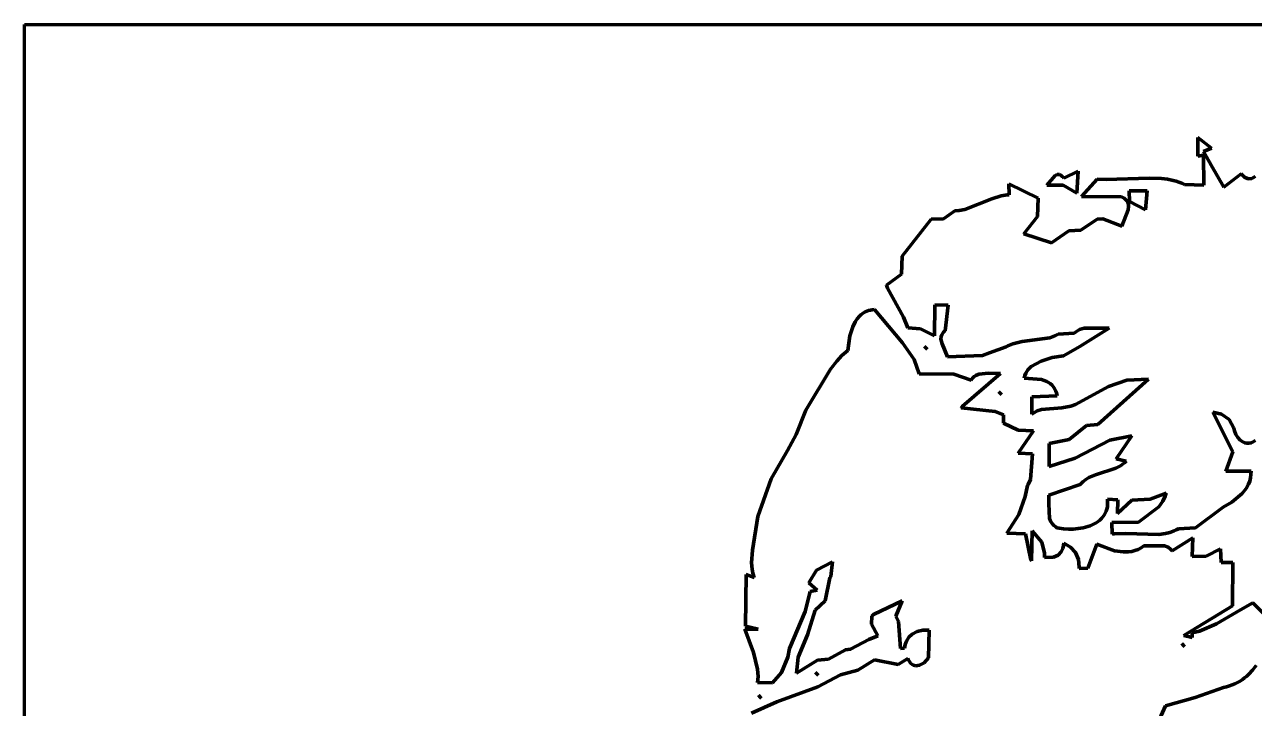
# Model space of a CAD drawing. Header units: millimetres. Extents: x 0 to 6.58, y 0 to 6.88.
# Drawn here: x 0 to 2.984, y 5.215 to 6.875 of the extents above; entities that cross this region are included whole.
import ezdxf

# ---------------------------------------------------------------- set-up
doc = ezdxf.new("R2010")
doc.units = ezdxf.units.MM
doc.layers.add('color#020202ff', color=7, linetype='CONTINUOUS', lineweight=100)
doc.layers.add('color#ffffffff', color=7, linetype='CONTINUOUS', lineweight=100)

msp = doc.modelspace()

# ---------------------------------------------------------------- linework, layer by layer
at = {"layer": 'color#020202ff'}
for p, q in [((2.8471, 6.5558), (2.847, 6.6012)), ((2.847, 6.6012), (2.8801, 6.5751)), ((2.8801, 6.5751), (2.8605, 6.5669)), ((2.8605, 6.5669), (2.8794, 6.5342)), ((2.8605, 6.5585), (2.8471, 6.5558)), ((2.8613, 6.4856), (2.8605, 6.5585)), ((2.4803, 6.4854), (2.501, 6.5087)), ((2.501, 6.5087), (2.5053, 6.5109)), ((2.5053, 6.5109), (2.5083, 6.5114)), ((2.5083, 6.5114), (2.5114, 6.511)), ((2.5114, 6.511), (2.5146, 6.5094)), ((2.5146, 6.5094), (2.5163, 6.5082)), ((2.5163, 6.5082), (2.518, 6.5067)), ((2.518, 6.5067), (2.5198, 6.5048)), ((2.5216, 6.5026), (2.5562, 6.519)), ((2.5562, 6.519), (2.5534, 6.4655)), ((2.8794, 6.5342), (2.9102, 6.4808)), ((2.9102, 6.4808), (2.9518, 6.5132)), ((2.9518, 6.5132), (2.9605, 6.5045)), ((2.9777, 6.5011), (2.9862, 6.5064)), ((2.3889, 6.462), (2.3883, 6.4882)), ((2.3883, 6.4882), (2.4592, 6.4538)), ((2.5199, 6.485), (2.4803, 6.4854)), ((2.5198, 6.5048), (2.5216, 6.5026)), ((2.5534, 6.4655), (2.5199, 6.485)), ((2.5648, 6.4581), (2.6023, 6.5001)), ((2.6023, 6.5001), (2.6242, 6.4988)), ((2.6242, 6.4988), (2.729, 6.5025)), ((2.729, 6.5025), (2.7584, 6.5013)), ((2.7584, 6.5013), (2.7729, 6.4995)), ((2.7729, 6.4995), (2.7871, 6.4967)), ((2.7871, 6.4967), (2.7941, 6.4948)), ((2.7941, 6.4948), (2.801, 6.4927)), ((2.801, 6.4927), (2.8078, 6.4902)), ((2.8078, 6.4902), (2.8145, 6.4873)), ((2.8145, 6.4873), (2.8613, 6.4856)), ((2.9605, 6.5045), (2.9691, 6.5004)), ((2.9691, 6.5004), (2.9777, 6.5011)), ((2.2816, 6.4262), (2.3473, 6.4525)), ((2.3473, 6.4525), (2.3698, 6.4595)), ((2.3698, 6.4595), (2.384, 6.4617)), ((2.384, 6.4617), (2.3889, 6.462)), ((2.4592, 6.4538), (2.4578, 6.4094)), ((2.6616, 6.4572), (2.5648, 6.4581)), ((2.6649, 6.4554), (2.6616, 6.4572)), ((2.6678, 6.4536), (2.6649, 6.4554)), ((2.6703, 6.4517), (2.6678, 6.4536)), ((2.6725, 6.4497), (2.6703, 6.4517)), ((2.6743, 6.4476), (2.6725, 6.4497)), ((2.6758, 6.4454), (2.6743, 6.4476)), ((2.6804, 6.4718), (2.6807, 6.4458)), ((2.7237, 6.4718), (2.6804, 6.4718)), ((2.6807, 6.4458), (2.7197, 6.4252)), ((2.7197, 6.4252), (2.7237, 6.4718)), ((2.2296, 6.4038), (2.2576, 6.4227)), ((2.2576, 6.4227), (2.2674, 6.4235)), ((2.2674, 6.4235), (2.2816, 6.4262)), ((2.6621, 6.3859), (2.6779, 6.4258)), ((2.6769, 6.4431), (2.6758, 6.4454)), ((2.6784, 6.4384), (2.6769, 6.4431)), ((2.6779, 6.4258), (2.6788, 6.4335)), ((2.6788, 6.4335), (2.6784, 6.4384)), ((2.1292, 6.3129), (2.2, 6.4025)), ((2.2, 6.4025), (2.2296, 6.4038)), ((2.4578, 6.4094), (2.4248, 6.3668)), ((2.5628, 6.3759), (2.6028, 6.4031)), ((2.6028, 6.4031), (2.6162, 6.4037)), ((2.6162, 6.4037), (2.6621, 6.3859)), ((2.4248, 6.3668), (2.4915, 6.3451)), ((2.4915, 6.3451), (2.5335, 6.3741)), ((2.5335, 6.3741), (2.5628, 6.3759)), ((2.1275, 6.2694), (2.1292, 6.3129)), ((2.0918, 6.2429), (2.1275, 6.2694)), ((2.0941, 6.2352), (2.0918, 6.2429)), ((2.1327, 6.1653), (2.0941, 6.2352)), ((2.0359, 6.1756), (2.0396, 6.1777)), ((2.0396, 6.1777), (2.0436, 6.1795)), ((2.0436, 6.1795), (2.0479, 6.181)), ((2.0479, 6.181), (2.0523, 6.1821)), ((2.0523, 6.1821), (2.057, 6.1829)), ((2.057, 6.1829), (2.062, 6.1834)), ((2.062, 6.1834), (2.1301, 6.1024)), ((2.2089, 6.1946), (2.2077, 6.1198)), ((2.2413, 6.1941), (2.2089, 6.1946)), ((2.234, 6.1319), (2.2413, 6.1941)), ((2.0096, 6.1417), (2.0155, 6.1538)), ((2.0155, 6.1538), (2.0204, 6.1611)), ((2.0204, 6.1611), (2.0259, 6.1676)), ((2.0259, 6.1676), (2.0291, 6.1705)), ((2.0291, 6.1705), (2.0324, 6.1732)), ((2.0324, 6.1732), (2.0359, 6.1756)), ((2.1435, 6.1393), (2.1327, 6.1653)), ((1.9974, 6.0843), (2.0026, 6.1197)), ((2.0026, 6.1197), (2.0096, 6.1417)), ((2.1737, 6.1367), (2.1435, 6.1393)), ((2.2077, 6.1198), (2.1737, 6.1367)), ((2.2236, 6.1117), (2.2239, 6.1182)), ((2.2239, 6.1182), (2.2253, 6.1223)), ((2.2253, 6.1223), (2.2278, 6.1263)), ((2.2278, 6.1263), (2.2295, 6.1282)), ((2.2295, 6.1282), (2.2316, 6.1301)), ((2.2316, 6.1301), (2.234, 6.1319)), ((2.5002, 6.1193), (2.4876, 6.1149)), ((2.5083, 6.1233), (2.5002, 6.1193)), ((2.5471, 6.1262), (2.5083, 6.1233)), ((2.5521, 6.1303), (2.5471, 6.1262)), ((2.56, 6.1347), (2.5521, 6.1303)), ((2.5712, 6.1383), (2.56, 6.1347)), ((2.5607, 6.0935), (2.6317, 6.1384)), ((2.6317, 6.1384), (2.5712, 6.1383)), ((2.1301, 6.1024), (2.1582, 6.062)), ((2.1833, 6.0937), (2.1902, 6.0873)), ((2.1886, 6.0887), (2.1833, 6.0937)), ((2.1902, 6.0873), (2.1886, 6.0887)), ((2.2265, 6.1006), (2.2236, 6.1117)), ((2.2395, 6.069), (2.2265, 6.1006)), ((2.3814, 6.0931), (2.3413, 6.0783)), ((2.3856, 6.0953), (2.3814, 6.0931)), ((2.3983, 6.1004), (2.3856, 6.0953)), ((2.4204, 6.1055), (2.3983, 6.1004)), ((2.4876, 6.1149), (2.4204, 6.1055)), ((2.5209, 6.0711), (2.5607, 6.0935)), ((1.9558, 6.0391), (1.9706, 6.0585)), ((1.9706, 6.0585), (1.9832, 6.072)), ((1.9832, 6.072), (1.9925, 6.0804)), ((1.9925, 6.0804), (1.9974, 6.0843)), ((2.1582, 6.062), (2.1709, 6.0274)), ((2.3246, 6.0721), (2.2395, 6.069)), ((2.3413, 6.0783), (2.3246, 6.0721)), ((2.4425, 6.0454), (2.4666, 6.0581)), ((2.4666, 6.0581), (2.4933, 6.0671)), ((2.4933, 6.0671), (2.5209, 6.0711)), ((1.8955, 5.9391), (1.9558, 6.0391)), ((2.3152, 6.0267), (2.3389, 6.0287)), ((2.3389, 6.0287), (2.3683, 6.0279)), ((2.427, 6.0234), (2.4294, 6.0294)), ((2.4294, 6.0294), (2.4342, 6.0371)), ((2.4342, 6.0371), (2.4425, 6.0454)), ((2.1709, 6.0274), (2.2552, 6.0268)), ((2.2552, 6.0268), (2.2966, 6.012)), ((2.3683, 6.0279), (2.2749, 5.9483)), ((2.2966, 6.012), (2.3, 6.0169)), ((2.3, 6.0169), (2.3039, 6.0208)), ((2.3039, 6.0208), (2.3082, 6.0237)), ((2.3082, 6.0237), (2.3152, 6.0267)), ((2.4253, 6.0167), (2.427, 6.0234)), ((2.4676, 6.0133), (2.4253, 6.0167)), ((2.4803, 6.0089), (2.4676, 6.0133)), ((2.4886, 6.0039), (2.4803, 6.0089)), ((2.4934, 5.9997), (2.4886, 6.0039)), ((2.4976, 5.9946), (2.4934, 5.9997)), ((2.604, 5.9042), (2.7275, 6.0144)), ((2.6747, 6.0123), (2.6298, 5.9967)), ((2.7275, 6.0144), (2.6747, 6.0123)), ((2.3636, 5.9838), (2.3703, 5.9769)), ((2.3689, 5.9785), (2.3636, 5.9838)), ((2.3703, 5.9769), (2.3689, 5.9785)), ((2.4438, 5.9295), (2.444, 5.9717)), ((2.444, 5.9717), (2.5053, 5.9737)), ((2.501, 5.9886), (2.4976, 5.9946)), ((2.5024, 5.9853), (2.501, 5.9886)), ((2.5036, 5.9817), (2.5024, 5.9853)), ((2.5046, 5.9778), (2.5036, 5.9817)), ((2.5053, 5.9737), (2.5046, 5.9778)), ((2.6298, 5.9967), (2.5497, 5.9531)), ((1.8719, 5.88), (1.8955, 5.9391)), ((2.2749, 5.9483), (2.2722, 5.9448)), ((2.2722, 5.9448), (2.3547, 5.9361)), ((2.4677, 5.9408), (2.4571, 5.9373)), ((2.5167, 5.9451), (2.4677, 5.9408)), ((2.539, 5.9489), (2.5167, 5.9451)), ((2.5497, 5.9531), (2.539, 5.9489)), ((2.3547, 5.9361), (2.375, 5.9276)), ((2.375, 5.9276), (2.375, 5.9076)), ((2.4503, 5.9339), (2.4438, 5.9295)), ((2.4571, 5.9373), (2.4503, 5.9339)), ((2.9046, 5.9299), (2.8833, 5.9346)), ((2.8833, 5.9346), (2.9319, 5.8379)), ((2.923, 5.9164), (2.9046, 5.9299)), ((2.9345, 5.8954), (2.923, 5.9164)), ((1.8512, 5.8413), (1.8719, 5.88)), ((2.375, 5.9076), (2.4109, 5.8903)), ((2.4478, 5.8887), (2.4108, 5.8347)), ((2.4109, 5.8903), (2.4478, 5.8887)), ((2.5344, 5.8683), (2.5765, 5.9024)), ((2.5765, 5.9024), (2.604, 5.9042)), ((2.936, 5.8891), (2.9345, 5.8954)), ((2.9393, 5.8804), (2.936, 5.8891)), ((2.944, 5.8728), (2.9393, 5.8804)), ((2.4858, 5.8584), (2.5344, 5.8683)), ((2.486, 5.8028), (2.4858, 5.8584)), ((2.633, 5.8665), (2.5489, 5.8231)), ((2.6865, 5.877), (2.633, 5.8665)), ((2.6489, 5.8213), (2.6865, 5.877)), ((2.9496, 5.8666), (2.944, 5.8728)), ((2.9562, 5.862), (2.9496, 5.8666)), ((2.9609, 5.8601), (2.9562, 5.862)), ((2.9658, 5.859), (2.9609, 5.8601)), ((2.9709, 5.859), (2.9658, 5.859)), ((2.9761, 5.8601), (2.9709, 5.859)), ((2.9813, 5.8624), (2.9761, 5.8601)), ((2.9839, 5.864), (2.9813, 5.8624)), ((2.9865, 5.866), (2.9839, 5.864)), ((1.8113, 5.7729), (1.8512, 5.8413)), ((2.4108, 5.8347), (2.4453, 5.8335)), ((2.4453, 5.8335), (2.4412, 5.7709)), ((2.5489, 5.8231), (2.486, 5.8028)), ((2.6732, 5.8157), (2.6489, 5.8213)), ((2.9319, 5.8379), (2.9145, 5.7909)), ((2.5986, 5.7826), (2.6481, 5.7984)), ((2.6481, 5.7984), (2.6595, 5.8044)), ((2.6595, 5.8044), (2.6666, 5.8095)), ((2.6666, 5.8095), (2.6699, 5.8125)), ((2.6699, 5.8125), (2.6732, 5.8157)), ((2.9145, 5.7909), (2.9759, 5.7915)), ((2.9759, 5.7915), (2.9758, 5.7829)), ((1.7796, 5.6812), (1.8113, 5.7729)), ((2.4412, 5.7709), (2.4351, 5.7586)), ((2.5615, 5.7587), (2.5648, 5.7623)), ((2.5648, 5.7623), (2.5681, 5.7655)), ((2.5681, 5.7655), (2.5752, 5.7711)), ((2.5752, 5.7711), (2.5827, 5.7756)), ((2.5827, 5.7756), (2.5986, 5.7826)), ((2.9698, 5.7597), (2.964, 5.7495)), ((2.9727, 5.7671), (2.9698, 5.7597)), ((2.9747, 5.7748), (2.9727, 5.7671)), ((2.9758, 5.7829), (2.9747, 5.7748)), ((2.4279, 5.7299), (2.4125, 5.686)), ((2.4334, 5.7562), (2.4279, 5.7299)), ((2.4351, 5.7586), (2.4334, 5.7562)), ((2.4851, 5.7326), (2.5615, 5.7587)), ((2.4854, 5.7119), (2.4851, 5.7326)), ((2.7698, 5.7377), (2.7309, 5.7235)), ((2.7622, 5.7181), (2.7679, 5.7308)), ((2.7679, 5.7308), (2.7698, 5.7377)), ((2.9541, 5.737), (2.929, 5.7162)), ((2.964, 5.7495), (2.9541, 5.737)), ((2.4871, 5.6764), (2.4854, 5.7119)), ((2.6273, 5.7048), (2.6262, 5.6992)), ((2.6527, 5.7219), (2.6273, 5.7236)), ((2.6273, 5.7236), (2.6279, 5.717)), ((2.6279, 5.7107), (2.6273, 5.7048)), ((2.6279, 5.717), (2.6279, 5.7107)), ((2.6522, 5.6885), (2.6527, 5.7219)), ((2.6864, 5.7212), (2.6522, 5.6885)), ((2.7309, 5.7235), (2.6864, 5.7212)), ((2.7025, 5.6676), (2.7523, 5.7043)), ((2.7523, 5.7043), (2.7622, 5.7181)), ((2.9082, 5.7038), (2.8411, 5.6533)), ((2.929, 5.7162), (2.9082, 5.7038)), ((1.7666, 5.5995), (1.7796, 5.6812)), ((2.4125, 5.686), (2.3832, 5.6407)), ((2.4902, 5.6686), (2.4871, 5.6764)), ((2.6092, 5.6726), (2.605, 5.6693)), ((2.6131, 5.6762), (2.6092, 5.6726)), ((2.6166, 5.6802), (2.6131, 5.6762)), ((2.6197, 5.6844), (2.6166, 5.6802)), ((2.6223, 5.689), (2.6197, 5.6844)), ((2.6245, 5.6939), (2.6223, 5.689)), ((2.6262, 5.6992), (2.6245, 5.6939)), ((2.3832, 5.6407), (2.4287, 5.6388)), ((2.4431, 5.5739), (2.4451, 5.6461)), ((2.4451, 5.6461), (2.468, 5.6188)), ((2.4932, 5.6639), (2.4902, 5.6686)), ((2.4972, 5.6596), (2.4932, 5.6639)), ((2.5021, 5.6558), (2.4972, 5.6596)), ((2.5051, 5.654), (2.5021, 5.6558)), ((2.5102, 5.653), (2.5051, 5.654)), ((2.5212, 5.6514), (2.5102, 5.653)), ((2.5327, 5.6507), (2.5212, 5.6514)), ((2.5446, 5.6508), (2.5327, 5.6507)), ((2.5566, 5.6519), (2.5446, 5.6508)), ((2.5684, 5.6539), (2.5566, 5.6519)), ((2.5798, 5.6569), (2.5684, 5.6539)), ((2.5853, 5.6588), (2.5798, 5.6569)), ((2.5906, 5.661), (2.5853, 5.6588)), ((2.5957, 5.6635), (2.5906, 5.661)), ((2.6005, 5.6662), (2.5957, 5.6635)), ((2.605, 5.6693), (2.6005, 5.6662)), ((2.6385, 5.6664), (2.7025, 5.6676)), ((2.6386, 5.6387), (2.6385, 5.6664)), ((2.7791, 5.6424), (2.7684, 5.6398)), ((2.7895, 5.6462), (2.7791, 5.6424)), ((2.7946, 5.6485), (2.7895, 5.6462)), ((2.7996, 5.6511), (2.7946, 5.6485)), ((2.8411, 5.6533), (2.7996, 5.6511)), ((2.4287, 5.6388), (2.4416, 5.5759)), ((2.468, 5.6188), (2.4749, 5.5922)), ((2.5192, 5.6034), (2.521, 5.611)), ((2.521, 5.611), (2.5216, 5.6167)), ((2.5216, 5.6167), (2.5382, 5.607)), ((2.5796, 5.5556), (2.6015, 5.6137)), ((2.6015, 5.6137), (2.6449, 5.5981)), ((2.6441, 5.6392), (2.6386, 5.6387)), ((2.6722, 5.6396), (2.6441, 5.6392)), ((2.752, 5.6374), (2.6722, 5.6396)), ((2.7092, 5.6052), (2.7162, 5.6103)), ((2.7162, 5.6103), (2.7661, 5.61)), ((2.7684, 5.6398), (2.752, 5.6374)), ((2.7845, 5.5981), (2.8348, 5.6293)), ((2.8348, 5.6293), (2.8329, 5.5839)), ((1.7642, 5.569), (1.7666, 5.5995)), ((2.4749, 5.5922), (2.4746, 5.5814)), ((2.4746, 5.5814), (2.4966, 5.5826)), ((2.4966, 5.5826), (2.5081, 5.5877)), ((2.5081, 5.5877), (2.5153, 5.5952)), ((2.5153, 5.5952), (2.5192, 5.6034)), ((2.5382, 5.607), (2.5501, 5.5936)), ((2.5501, 5.5936), (2.5571, 5.5772)), ((2.6449, 5.5981), (2.6659, 5.5951)), ((2.6659, 5.5951), (2.6783, 5.5953)), ((2.6783, 5.5953), (2.6864, 5.5964)), ((2.6864, 5.5964), (2.6943, 5.5983)), ((2.6943, 5.5983), (2.7019, 5.6013)), ((2.7019, 5.6013), (2.7092, 5.6052)), ((2.7661, 5.61), (2.7749, 5.6066)), ((2.7749, 5.6066), (2.7809, 5.6021)), ((2.7809, 5.6021), (2.7845, 5.5981)), ((2.8329, 5.5839), (2.8674, 5.5848)), ((2.8674, 5.5848), (2.9015, 5.6028)), ((2.9015, 5.6028), (2.9032, 5.5695)), ((1.7653, 5.5536), (1.7642, 5.569)), ((1.7671, 5.5434), (1.7653, 5.5536)), ((1.9214, 5.5512), (1.9027, 5.5198)), ((1.96, 5.5711), (1.9214, 5.5512)), ((1.9565, 5.5359), (1.96, 5.5711)), ((2.4416, 5.5759), (2.4431, 5.5739)), ((2.5571, 5.5772), (2.5588, 5.5582)), ((2.5588, 5.5582), (2.5586, 5.5553)), ((2.5586, 5.5553), (2.5796, 5.5556)), ((2.9032, 5.5695), (2.9318, 5.5693)), ((2.9318, 5.5693), (2.9306, 5.464)), ((1.749, 5.4149), (1.7512, 5.5404)), ((1.7512, 5.5404), (1.77, 5.533)), ((1.77, 5.533), (1.7671, 5.5434)), ((1.9429, 5.4767), (1.9537, 5.5323)), ((1.9537, 5.5323), (1.9565, 5.5359)), ((1.9062, 5.499), (1.8941, 5.4509)), ((1.9027, 5.5198), (1.9232, 5.5027)), ((1.9232, 5.5027), (1.9062, 5.499)), ((1.9187, 5.4541), (1.9429, 5.4767)), ((2.1294, 5.4768), (2.0599, 5.4434)), ((2.114, 5.4389), (2.1294, 5.4768)), ((2.9306, 5.464), (2.8126, 5.3923)), ((2.9502, 5.4547), (2.9804, 5.4713)), ((2.9804, 5.4713), (3.0443, 5.4085)), ((1.8941, 5.4509), (1.8559, 5.3607)), ((1.8994, 5.3937), (1.9187, 5.4541)), ((2.0558, 5.4392), (2.0552, 5.4195)), ((2.0599, 5.4434), (2.0558, 5.4392)), ((2.1205, 5.4265), (2.114, 5.4389)), ((2.8919, 5.4209), (2.9502, 5.4547)), ((1.7686, 5.3511), (1.7479, 5.4079)), ((1.7479, 5.4079), (1.7802, 5.4078)), ((1.7802, 5.4078), (1.749, 5.4149)), ((2.0552, 5.4195), (2.0706, 5.3913)), ((2.1252, 5.3609), (2.1205, 5.4265)), ((2.1658, 5.4021), (2.1537, 5.3957)), ((2.1797, 5.4053), (2.1658, 5.4021)), ((2.1948, 5.4052), (2.1797, 5.4053)), ((2.1933, 5.3382), (2.1948, 5.4052)), ((2.8334, 5.3988), (2.8511, 5.4028)), ((2.8511, 5.4028), (2.8919, 5.4209)), ((1.877, 5.3397), (1.8994, 5.3937)), ((2.0484, 5.3828), (2.0038, 5.3595)), ((2.0706, 5.3913), (2.0484, 5.3828)), ((2.1397, 5.3789), (2.1367, 5.3707)), ((2.1458, 5.3883), (2.1397, 5.3789)), ((2.1537, 5.3957), (2.1458, 5.3883)), ((2.808, 5.3726), (2.8133, 5.3673)), ((2.8148, 5.3658), (2.808, 5.3726)), ((2.8126, 5.3923), (2.8332, 5.3878)), ((2.8332, 5.3878), (2.8334, 5.3988)), ((1.7787, 5.3109), (1.7686, 5.3511)), ((1.8559, 5.3607), (1.8524, 5.34)), ((1.9918, 5.3575), (1.9509, 5.3349)), ((2.0038, 5.3595), (1.9918, 5.3575)), ((2.135, 5.3613), (2.1252, 5.3609)), ((2.1367, 5.3707), (2.135, 5.3613)), ((2.8133, 5.3673), (2.8148, 5.3658)), ((1.8524, 5.34), (1.8365, 5.3026)), ((1.8733, 5.301), (1.877, 5.3397)), ((1.9239, 5.3322), (1.8733, 5.301)), ((1.9509, 5.3349), (1.9239, 5.3322)), ((2.0219, 5.3084), (2.0622, 5.3335)), ((2.0622, 5.3335), (2.1201, 5.322)), ((2.1201, 5.322), (2.1432, 5.3368)), ((2.1432, 5.3368), (2.1443, 5.3338)), ((2.1443, 5.3338), (2.1469, 5.3289)), ((2.1469, 5.3289), (2.15, 5.325)), ((2.15, 5.325), (2.1534, 5.3221)), ((2.1534, 5.3221), (2.1571, 5.3203)), ((2.1571, 5.3203), (2.1629, 5.3191)), ((2.1629, 5.3191), (2.1711, 5.3202)), ((2.1711, 5.3202), (2.1828, 5.3264)), ((2.1828, 5.3264), (2.1933, 5.3382)), ((2.9883, 5.3192), (2.9797, 5.3085)), ((1.7785, 5.2784), (1.7797, 5.2925)), ((1.7797, 5.2925), (1.7787, 5.3109)), ((1.8365, 5.3026), (1.815, 5.2771)), ((1.9189, 5.3029), (1.9257, 5.2961)), ((1.9242, 5.2976), (1.9189, 5.3029)), ((1.9257, 5.2961), (1.9242, 5.2976)), ((1.925, 5.2678), (1.9801, 5.2969)), ((1.9801, 5.2969), (2.0219, 5.3084)), ((2.9549, 5.2855), (2.9492, 5.2817)), ((2.9603, 5.2895), (2.9549, 5.2855)), ((2.9654, 5.2939), (2.9603, 5.2895)), ((2.9704, 5.2985), (2.9654, 5.2939)), ((2.9797, 5.3085), (2.9704, 5.2985)), ((1.815, 5.2771), (1.7785, 5.2784)), ((1.8253, 5.2317), (1.925, 5.2678)), ((2.9089, 5.2665), (2.8407, 5.2422)), ((2.9165, 5.268), (2.9089, 5.2665)), ((2.9237, 5.27), (2.9165, 5.268)), ((2.9305, 5.2724), (2.9237, 5.27)), ((2.937, 5.2751), (2.9305, 5.2724)), ((2.9433, 5.2782), (2.937, 5.2751)), ((2.9492, 5.2817), (2.9433, 5.2782)), ((1.7639, 5.2035), (1.8253, 5.2317)), ((1.7806, 5.2476), (1.787, 5.2406)), ((1.7856, 5.2422), (1.7806, 5.2476)), ((1.787, 5.2406), (1.7856, 5.2422)), ((2.8407, 5.2422), (2.7683, 5.2217)), ((2.7683, 5.2217), (2.7539, 5.1894))]:
    msp.add_line(p, q, dxfattribs=at)
at = {"layer": 'color#ffffffff'}
for p, q in [((0, 6.875), (6.5833, 6.875)), ((0, 0), (0, 6.875)), ((2.8801, 6.5751), (2.847, 6.6012)), ((2.847, 6.6012), (2.8471, 6.5558)), ((2.8605, 6.5669), (2.8801, 6.5751)), ((2.8794, 6.5342), (2.8605, 6.5669)), ((2.8471, 6.5558), (2.8605, 6.5585)), ((2.8605, 6.5585), (2.8613, 6.4856)), ((2.501, 6.5087), (2.4803, 6.4854)), ((2.5053, 6.5109), (2.501, 6.5087)), ((2.5083, 6.5114), (2.5053, 6.5109)), ((2.5114, 6.511), (2.5083, 6.5114)), ((2.5146, 6.5094), (2.5114, 6.511)), ((2.5163, 6.5082), (2.5146, 6.5094)), ((2.518, 6.5067), (2.5163, 6.5082)), ((2.5198, 6.5048), (2.518, 6.5067)), ((2.5562, 6.519), (2.5216, 6.5026)), ((2.5534, 6.4655), (2.5562, 6.519)), ((2.9102, 6.4808), (2.8794, 6.5342)), ((2.9518, 6.5132), (2.9102, 6.4808)), ((2.9605, 6.5045), (2.9518, 6.5132)), ((2.9862, 6.5064), (2.9777, 6.5011)), ((2.4592, 6.4538), (2.3883, 6.4882)), ((2.3883, 6.4882), (2.3889, 6.462)), ((2.4803, 6.4854), (2.5199, 6.485)), ((2.5216, 6.5026), (2.5198, 6.5048)), ((2.5199, 6.485), (2.5534, 6.4655)), ((2.6023, 6.5001), (2.5648, 6.4581)), ((2.6242, 6.4988), (2.6023, 6.5001)), ((2.729, 6.5025), (2.6242, 6.4988)), ((2.7584, 6.5013), (2.729, 6.5025)), ((2.7729, 6.4995), (2.7584, 6.5013)), ((2.7871, 6.4967), (2.7729, 6.4995)), ((2.7941, 6.4948), (2.7871, 6.4967)), ((2.801, 6.4927), (2.7941, 6.4948)), ((2.8078, 6.4902), (2.801, 6.4927)), ((2.8145, 6.4873), (2.8078, 6.4902)), ((2.8613, 6.4856), (2.8145, 6.4873)), ((2.9691, 6.5004), (2.9605, 6.5045)), ((2.9777, 6.5011), (2.9691, 6.5004)), ((2.3473, 6.4525), (2.2816, 6.4262)), ((2.3698, 6.4595), (2.3473, 6.4525)), ((2.384, 6.4617), (2.3698, 6.4595)), ((2.3889, 6.462), (2.384, 6.4617)), ((2.4578, 6.4094), (2.4592, 6.4538)), ((2.5648, 6.4581), (2.6616, 6.4572)), ((2.6616, 6.4572), (2.6649, 6.4554)), ((2.6649, 6.4554), (2.6678, 6.4536)), ((2.6678, 6.4536), (2.6703, 6.4517)), ((2.6703, 6.4517), (2.6725, 6.4497)), ((2.6725, 6.4497), (2.6743, 6.4476)), ((2.6743, 6.4476), (2.6758, 6.4454)), ((2.6804, 6.4718), (2.7237, 6.4718)), ((2.6807, 6.4458), (2.6804, 6.4718)), ((2.7197, 6.4252), (2.6807, 6.4458)), ((2.7237, 6.4718), (2.7197, 6.4252)), ((2.2576, 6.4227), (2.2296, 6.4038)), ((2.2674, 6.4235), (2.2576, 6.4227)), ((2.2816, 6.4262), (2.2674, 6.4235)), ((2.6779, 6.4258), (2.6621, 6.3859)), ((2.6758, 6.4454), (2.6769, 6.4431)), ((2.6769, 6.4431), (2.6784, 6.4384)), ((2.6788, 6.4335), (2.6779, 6.4258)), ((2.6784, 6.4384), (2.6788, 6.4335)), ((2.2, 6.4025), (2.1292, 6.3129)), ((2.2296, 6.4038), (2.2, 6.4025)), ((2.4248, 6.3668), (2.4578, 6.4094)), ((2.6028, 6.4031), (2.5628, 6.3759)), ((2.6162, 6.4037), (2.6028, 6.4031)), ((2.6621, 6.3859), (2.6162, 6.4037)), ((2.4915, 6.3451), (2.4248, 6.3668)), ((2.5335, 6.3741), (2.4915, 6.3451)), ((2.5628, 6.3759), (2.5335, 6.3741)), ((2.1292, 6.3129), (2.1275, 6.2694)), ((2.1275, 6.2694), (2.0918, 6.2429)), ((2.0918, 6.2429), (2.0941, 6.2352)), ((2.0941, 6.2352), (2.1327, 6.1653)), ((2.0396, 6.1777), (2.0359, 6.1756)), ((2.0436, 6.1795), (2.0396, 6.1777)), ((2.0479, 6.181), (2.0436, 6.1795)), ((2.0523, 6.1821), (2.0479, 6.181)), ((2.057, 6.1829), (2.0523, 6.1821)), ((2.062, 6.1834), (2.057, 6.1829)), ((2.1301, 6.1024), (2.062, 6.1834)), ((2.2077, 6.1198), (2.2089, 6.1946)), ((2.2089, 6.1946), (2.2413, 6.1941)), ((2.2413, 6.1941), (2.234, 6.1319)), ((2.0155, 6.1538), (2.0096, 6.1417)), ((2.0204, 6.1611), (2.0155, 6.1538)), ((2.0259, 6.1676), (2.0204, 6.1611)), ((2.0291, 6.1705), (2.0259, 6.1676)), ((2.0324, 6.1732), (2.0291, 6.1705)), ((2.0359, 6.1756), (2.0324, 6.1732)), ((2.1327, 6.1653), (2.1435, 6.1393)), ((2.0026, 6.1197), (1.9974, 6.0843)), ((2.0096, 6.1417), (2.0026, 6.1197)), ((2.1435, 6.1393), (2.1737, 6.1367)), ((2.1737, 6.1367), (2.2077, 6.1198)), ((2.2239, 6.1182), (2.2236, 6.1117)), ((2.2253, 6.1223), (2.2239, 6.1182)), ((2.2278, 6.1263), (2.2253, 6.1223)), ((2.2295, 6.1282), (2.2278, 6.1263)), ((2.2316, 6.1301), (2.2295, 6.1282)), ((2.234, 6.1319), (2.2316, 6.1301)), ((2.4876, 6.1149), (2.5002, 6.1193)), ((2.5002, 6.1193), (2.5083, 6.1233)), ((2.5083, 6.1233), (2.5471, 6.1262)), ((2.5471, 6.1262), (2.5521, 6.1303)), ((2.5521, 6.1303), (2.56, 6.1347)), ((2.56, 6.1347), (2.5712, 6.1383)), ((2.6317, 6.1384), (2.5607, 6.0935)), ((2.5712, 6.1383), (2.6317, 6.1384)), ((2.1582, 6.062), (2.1301, 6.1024)), ((2.1833, 6.0937), (2.1886, 6.0887)), ((2.1902, 6.0873), (2.1833, 6.0937)), ((2.1886, 6.0887), (2.1902, 6.0873)), ((2.2236, 6.1117), (2.2265, 6.1006)), ((2.2265, 6.1006), (2.2395, 6.069)), ((2.3413, 6.0783), (2.3814, 6.0931)), ((2.3814, 6.0931), (2.3856, 6.0953)), ((2.3856, 6.0953), (2.3983, 6.1004)), ((2.3983, 6.1004), (2.4204, 6.1055)), ((2.4204, 6.1055), (2.4876, 6.1149)), ((2.5607, 6.0935), (2.5209, 6.0711)), ((1.9706, 6.0585), (1.9558, 6.0391)), ((1.9832, 6.072), (1.9706, 6.0585)), ((1.9925, 6.0804), (1.9832, 6.072)), ((1.9974, 6.0843), (1.9925, 6.0804)), ((2.1709, 6.0274), (2.1582, 6.062)), ((2.2395, 6.069), (2.3246, 6.0721)), ((2.3246, 6.0721), (2.3413, 6.0783)), ((2.4666, 6.0581), (2.4425, 6.0454)), ((2.4933, 6.0671), (2.4666, 6.0581)), ((2.5209, 6.0711), (2.4933, 6.0671)), ((1.9558, 6.0391), (1.8955, 5.9391)), ((2.3389, 6.0287), (2.3152, 6.0267)), ((2.3683, 6.0279), (2.3389, 6.0287)), ((2.4294, 6.0294), (2.427, 6.0234)), ((2.4342, 6.0371), (2.4294, 6.0294)), ((2.4425, 6.0454), (2.4342, 6.0371)), ((2.2552, 6.0268), (2.1709, 6.0274)), ((2.2966, 6.012), (2.2552, 6.0268)), ((2.2749, 5.9483), (2.3683, 6.0279)), ((2.3, 6.0169), (2.2966, 6.012)), ((2.3039, 6.0208), (2.3, 6.0169)), ((2.3082, 6.0237), (2.3039, 6.0208)), ((2.3152, 6.0267), (2.3082, 6.0237)), ((2.427, 6.0234), (2.4253, 6.0167)), ((2.4253, 6.0167), (2.4676, 6.0133)), ((2.4676, 6.0133), (2.4803, 6.0089)), ((2.4803, 6.0089), (2.4886, 6.0039)), ((2.4886, 6.0039), (2.4934, 5.9997)), ((2.4934, 5.9997), (2.4976, 5.9946)), ((2.7275, 6.0144), (2.604, 5.9042)), ((2.6298, 5.9967), (2.6747, 6.0123)), ((2.6747, 6.0123), (2.7275, 6.0144)), ((2.3636, 5.9838), (2.3689, 5.9785)), ((2.3703, 5.9769), (2.3636, 5.9838)), ((2.3689, 5.9785), (2.3703, 5.9769)), ((2.444, 5.9717), (2.4438, 5.9295)), ((2.5053, 5.9737), (2.444, 5.9717)), ((2.4976, 5.9946), (2.501, 5.9886)), ((2.501, 5.9886), (2.5024, 5.9853)), ((2.5024, 5.9853), (2.5036, 5.9817)), ((2.5036, 5.9817), (2.5046, 5.9778)), ((2.5046, 5.9778), (2.5053, 5.9737)), ((2.5497, 5.9531), (2.6298, 5.9967)), ((1.8955, 5.9391), (1.8719, 5.88)), ((2.2722, 5.9448), (2.2749, 5.9483)), ((2.3547, 5.9361), (2.2722, 5.9448)), ((2.4571, 5.9373), (2.4677, 5.9408)), ((2.4677, 5.9408), (2.5167, 5.9451)), ((2.5167, 5.9451), (2.539, 5.9489)), ((2.539, 5.9489), (2.5497, 5.9531)), ((2.375, 5.9276), (2.3547, 5.9361)), ((2.375, 5.9076), (2.375, 5.9276)), ((2.4438, 5.9295), (2.4503, 5.9339)), ((2.4503, 5.9339), (2.4571, 5.9373)), ((2.9319, 5.8379), (2.8833, 5.9346)), ((2.8833, 5.9346), (2.9046, 5.9299)), ((2.9046, 5.9299), (2.923, 5.9164)), ((2.923, 5.9164), (2.9345, 5.8954)), ((1.8719, 5.88), (1.8512, 5.8413)), ((2.4109, 5.8903), (2.375, 5.9076)), ((2.4108, 5.8347), (2.4478, 5.8887)), ((2.4478, 5.8887), (2.4109, 5.8903)), ((2.5765, 5.9024), (2.5344, 5.8683)), ((2.604, 5.9042), (2.5765, 5.9024)), ((2.9345, 5.8954), (2.936, 5.8891)), ((2.936, 5.8891), (2.9393, 5.8804)), ((2.9393, 5.8804), (2.944, 5.8728)), ((2.5344, 5.8683), (2.4858, 5.8584)), ((2.4858, 5.8584), (2.486, 5.8028)), ((2.5489, 5.8231), (2.633, 5.8665)), ((2.633, 5.8665), (2.6865, 5.877)), ((2.6865, 5.877), (2.6489, 5.8213)), ((2.944, 5.8728), (2.9496, 5.8666)), ((2.9496, 5.8666), (2.9562, 5.862)), ((2.9562, 5.862), (2.9609, 5.8601)), ((2.9609, 5.8601), (2.9658, 5.859)), ((2.9658, 5.859), (2.9709, 5.859)), ((2.9709, 5.859), (2.9761, 5.8601)), ((2.9761, 5.8601), (2.9813, 5.8624)), ((2.9813, 5.8624), (2.9839, 5.864)), ((2.9839, 5.864), (2.9865, 5.866)), ((1.8512, 5.8413), (1.8113, 5.7729)), ((2.4453, 5.8335), (2.4108, 5.8347)), ((2.4412, 5.7709), (2.4453, 5.8335)), ((2.486, 5.8028), (2.5489, 5.8231)), ((2.6489, 5.8213), (2.6732, 5.8157)), ((2.9145, 5.7909), (2.9319, 5.8379)), ((2.6481, 5.7984), (2.5986, 5.7826)), ((2.6595, 5.8044), (2.6481, 5.7984)), ((2.6666, 5.8095), (2.6595, 5.8044)), ((2.6699, 5.8125), (2.6666, 5.8095)), ((2.6732, 5.8157), (2.6699, 5.8125)), ((2.9759, 5.7915), (2.9145, 5.7909)), ((2.9758, 5.7829), (2.9759, 5.7915)), ((1.8113, 5.7729), (1.7796, 5.6812)), ((2.4351, 5.7586), (2.4412, 5.7709)), ((2.5648, 5.7623), (2.5615, 5.7587)), ((2.5681, 5.7655), (2.5648, 5.7623)), ((2.5752, 5.7711), (2.5681, 5.7655)), ((2.5827, 5.7756), (2.5752, 5.7711)), ((2.5986, 5.7826), (2.5827, 5.7756)), ((2.964, 5.7495), (2.9698, 5.7597)), ((2.9698, 5.7597), (2.9727, 5.7671)), ((2.9727, 5.7671), (2.9747, 5.7748)), ((2.9747, 5.7748), (2.9758, 5.7829)), ((2.4125, 5.686), (2.4279, 5.7299)), ((2.4279, 5.7299), (2.4334, 5.7562)), ((2.4334, 5.7562), (2.4351, 5.7586)), ((2.5615, 5.7587), (2.4851, 5.7326)), ((2.4851, 5.7326), (2.4854, 5.7119)), ((2.7309, 5.7235), (2.7698, 5.7377)), ((2.7679, 5.7308), (2.7622, 5.7181)), ((2.7698, 5.7377), (2.7679, 5.7308)), ((2.929, 5.7162), (2.9541, 5.737)), ((2.9541, 5.737), (2.964, 5.7495)), ((2.4854, 5.7119), (2.4871, 5.6764)), ((2.6262, 5.6992), (2.6273, 5.7048)), ((2.6279, 5.717), (2.6273, 5.7236)), ((2.6273, 5.7236), (2.6527, 5.7219)), ((2.6273, 5.7048), (2.6279, 5.7107)), ((2.6279, 5.7107), (2.6279, 5.717)), ((2.6527, 5.7219), (2.6522, 5.6885)), ((2.6522, 5.6885), (2.6864, 5.7212)), ((2.6864, 5.7212), (2.7309, 5.7235)), ((2.7523, 5.7043), (2.7025, 5.6676)), ((2.7622, 5.7181), (2.7523, 5.7043)), ((2.8411, 5.6533), (2.9082, 5.7038)), ((2.9082, 5.7038), (2.929, 5.7162)), ((1.7796, 5.6812), (1.7666, 5.5995)), ((2.3832, 5.6407), (2.4125, 5.686)), ((2.4871, 5.6764), (2.4902, 5.6686)), ((2.605, 5.6693), (2.6092, 5.6726)), ((2.6092, 5.6726), (2.6131, 5.6762)), ((2.6131, 5.6762), (2.6166, 5.6802)), ((2.6166, 5.6802), (2.6197, 5.6844)), ((2.6197, 5.6844), (2.6223, 5.689)), ((2.6223, 5.689), (2.6245, 5.6939)), ((2.6245, 5.6939), (2.6262, 5.6992)), ((2.4287, 5.6388), (2.3832, 5.6407)), ((2.4451, 5.6461), (2.4431, 5.5739)), ((2.468, 5.6188), (2.4451, 5.6461)), ((2.4902, 5.6686), (2.4932, 5.6639)), ((2.4932, 5.6639), (2.4972, 5.6596)), ((2.4972, 5.6596), (2.5021, 5.6558)), ((2.5021, 5.6558), (2.5051, 5.654)), ((2.5051, 5.654), (2.5102, 5.653)), ((2.5102, 5.653), (2.5212, 5.6514)), ((2.5212, 5.6514), (2.5327, 5.6507)), ((2.5327, 5.6507), (2.5446, 5.6508)), ((2.5446, 5.6508), (2.5566, 5.6519)), ((2.5566, 5.6519), (2.5684, 5.6539)), ((2.5684, 5.6539), (2.5798, 5.6569)), ((2.5798, 5.6569), (2.5853, 5.6588)), ((2.5853, 5.6588), (2.5906, 5.661)), ((2.5906, 5.661), (2.5957, 5.6635)), ((2.5957, 5.6635), (2.6005, 5.6662)), ((2.6005, 5.6662), (2.605, 5.6693)), ((2.7025, 5.6676), (2.6385, 5.6664)), ((2.6385, 5.6664), (2.6386, 5.6387)), ((2.7684, 5.6398), (2.7791, 5.6424)), ((2.7791, 5.6424), (2.7895, 5.6462)), ((2.7895, 5.6462), (2.7946, 5.6485)), ((2.7946, 5.6485), (2.7996, 5.6511)), ((2.7996, 5.6511), (2.8411, 5.6533)), ((2.4416, 5.5759), (2.4287, 5.6388)), ((2.4749, 5.5922), (2.468, 5.6188)), ((2.521, 5.611), (2.5192, 5.6034)), ((2.5216, 5.6167), (2.521, 5.611)), ((2.5382, 5.607), (2.5216, 5.6167)), ((2.6015, 5.6137), (2.5796, 5.5556)), ((2.6449, 5.5981), (2.6015, 5.6137)), ((2.6386, 5.6387), (2.6441, 5.6392)), ((2.6441, 5.6392), (2.6722, 5.6396)), ((2.6722, 5.6396), (2.752, 5.6374)), ((2.7162, 5.6103), (2.7092, 5.6052)), ((2.7661, 5.61), (2.7162, 5.6103)), ((2.752, 5.6374), (2.7684, 5.6398)), ((2.8348, 5.6293), (2.7845, 5.5981)), ((2.8329, 5.5839), (2.8348, 5.6293)), ((1.7666, 5.5995), (1.7642, 5.569)), ((2.4746, 5.5814), (2.4749, 5.5922)), ((2.4966, 5.5826), (2.4746, 5.5814)), ((2.5081, 5.5877), (2.4966, 5.5826)), ((2.5153, 5.5952), (2.5081, 5.5877)), ((2.5192, 5.6034), (2.5153, 5.5952)), ((2.5501, 5.5936), (2.5382, 5.607)), ((2.5571, 5.5772), (2.5501, 5.5936)), ((2.6659, 5.5951), (2.6449, 5.5981)), ((2.6783, 5.5953), (2.6659, 5.5951)), ((2.6864, 5.5964), (2.6783, 5.5953)), ((2.6943, 5.5983), (2.6864, 5.5964)), ((2.7019, 5.6013), (2.6943, 5.5983)), ((2.7092, 5.6052), (2.7019, 5.6013)), ((2.7749, 5.6066), (2.7661, 5.61)), ((2.7809, 5.6021), (2.7749, 5.6066)), ((2.7845, 5.5981), (2.7809, 5.6021)), ((2.8674, 5.5848), (2.8329, 5.5839)), ((2.9015, 5.6028), (2.8674, 5.5848)), ((2.9032, 5.5695), (2.9015, 5.6028)), ((1.7642, 5.569), (1.7653, 5.5536)), ((1.7653, 5.5536), (1.7671, 5.5434)), ((1.9027, 5.5198), (1.9214, 5.5512)), ((1.9214, 5.5512), (1.96, 5.5711)), ((1.96, 5.5711), (1.9565, 5.5359)), ((2.4431, 5.5739), (2.4416, 5.5759)), ((2.5588, 5.5582), (2.5571, 5.5772)), ((2.5586, 5.5553), (2.5588, 5.5582)), ((2.5796, 5.5556), (2.5586, 5.5553)), ((2.9318, 5.5693), (2.9032, 5.5695)), ((2.9306, 5.464), (2.9318, 5.5693)), ((1.7512, 5.5404), (1.749, 5.4149)), ((1.77, 5.533), (1.7512, 5.5404)), ((1.7671, 5.5434), (1.77, 5.533)), ((1.9537, 5.5323), (1.9429, 5.4767)), ((1.9565, 5.5359), (1.9537, 5.5323)), ((1.8941, 5.4509), (1.9062, 5.499)), ((1.9232, 5.5027), (1.9027, 5.5198)), ((1.9062, 5.499), (1.9232, 5.5027)), ((1.9429, 5.4767), (1.9187, 5.4541)), ((2.0599, 5.4434), (2.1294, 5.4768)), ((2.1294, 5.4768), (2.114, 5.4389)), ((2.8126, 5.3923), (2.9306, 5.464)), ((2.9804, 5.4713), (2.9502, 5.4547)), ((3.0443, 5.4085), (2.9804, 5.4713)), ((1.8559, 5.3607), (1.8941, 5.4509)), ((1.9187, 5.4541), (1.8994, 5.3937)), ((2.0552, 5.4195), (2.0558, 5.4392)), ((2.0558, 5.4392), (2.0599, 5.4434)), ((2.114, 5.4389), (2.1205, 5.4265)), ((2.9502, 5.4547), (2.8919, 5.4209)), ((1.7802, 5.4078), (1.7479, 5.4079)), ((1.7479, 5.4079), (1.7686, 5.3511)), ((1.749, 5.4149), (1.7802, 5.4078)), ((2.0706, 5.3913), (2.0552, 5.4195)), ((2.1205, 5.4265), (2.1252, 5.3609)), ((2.1537, 5.3957), (2.1658, 5.4021)), ((2.1658, 5.4021), (2.1797, 5.4053)), ((2.1797, 5.4053), (2.1948, 5.4052)), ((2.1948, 5.4052), (2.1933, 5.3382)), ((2.8511, 5.4028), (2.8334, 5.3988)), ((2.8919, 5.4209), (2.8511, 5.4028)), ((1.8994, 5.3937), (1.877, 5.3397)), ((2.0038, 5.3595), (2.0484, 5.3828)), ((2.0484, 5.3828), (2.0706, 5.3913)), ((2.1367, 5.3707), (2.1397, 5.3789)), ((2.1397, 5.3789), (2.1458, 5.3883)), ((2.1458, 5.3883), (2.1537, 5.3957)), ((2.808, 5.3726), (2.8148, 5.3658)), ((2.8133, 5.3673), (2.808, 5.3726)), ((2.8332, 5.3878), (2.8126, 5.3923)), ((2.8334, 5.3988), (2.8332, 5.3878)), ((1.7686, 5.3511), (1.7787, 5.3109)), ((1.8524, 5.34), (1.8559, 5.3607)), ((1.9509, 5.3349), (1.9918, 5.3575)), ((1.9918, 5.3575), (2.0038, 5.3595)), ((2.1252, 5.3609), (2.135, 5.3613)), ((2.135, 5.3613), (2.1367, 5.3707)), ((2.8148, 5.3658), (2.8133, 5.3673)), ((1.8365, 5.3026), (1.8524, 5.34)), ((1.877, 5.3397), (1.8733, 5.301)), ((1.8733, 5.301), (1.9239, 5.3322)), ((1.9239, 5.3322), (1.9509, 5.3349)), ((2.0622, 5.3335), (2.0219, 5.3084)), ((2.1201, 5.322), (2.0622, 5.3335)), ((2.1432, 5.3368), (2.1201, 5.322)), ((2.1443, 5.3338), (2.1432, 5.3368)), ((2.1469, 5.3289), (2.1443, 5.3338)), ((2.15, 5.325), (2.1469, 5.3289)), ((2.1534, 5.3221), (2.15, 5.325)), ((2.1571, 5.3203), (2.1534, 5.3221)), ((2.1629, 5.3191), (2.1571, 5.3203)), ((2.1711, 5.3202), (2.1629, 5.3191)), ((2.1828, 5.3264), (2.1711, 5.3202)), ((2.1933, 5.3382), (2.1828, 5.3264)), ((2.9797, 5.3085), (2.9883, 5.3192)), ((1.7797, 5.2925), (1.7785, 5.2784)), ((1.7787, 5.3109), (1.7797, 5.2925)), ((1.815, 5.2771), (1.8365, 5.3026)), ((1.9189, 5.3029), (1.9242, 5.2976)), ((1.9257, 5.2961), (1.9189, 5.3029)), ((1.9242, 5.2976), (1.9257, 5.2961)), ((1.9801, 5.2969), (1.925, 5.2678)), ((2.0219, 5.3084), (1.9801, 5.2969)), ((2.9492, 5.2817), (2.9549, 5.2855)), ((2.9549, 5.2855), (2.9603, 5.2895)), ((2.9603, 5.2895), (2.9654, 5.2939)), ((2.9654, 5.2939), (2.9704, 5.2985)), ((2.9704, 5.2985), (2.9797, 5.3085)), ((1.7785, 5.2784), (1.815, 5.2771)), ((1.925, 5.2678), (1.8253, 5.2317)), ((2.8407, 5.2422), (2.9089, 5.2665)), ((2.9089, 5.2665), (2.9165, 5.268)), ((2.9165, 5.268), (2.9237, 5.27)), ((2.9237, 5.27), (2.9305, 5.2724)), ((2.9305, 5.2724), (2.937, 5.2751)), ((2.937, 5.2751), (2.9433, 5.2782)), ((2.9433, 5.2782), (2.9492, 5.2817)), ((1.8253, 5.2317), (1.7639, 5.2035)), ((1.7806, 5.2476), (1.7856, 5.2422)), ((1.787, 5.2406), (1.7806, 5.2476)), ((1.7856, 5.2422), (1.787, 5.2406)), ((2.7683, 5.2217), (2.8407, 5.2422)), ((2.7539, 5.1894), (2.7683, 5.2217))]:
    msp.add_line(p, q, dxfattribs=at)

doc.saveas('drawing.dxf')
